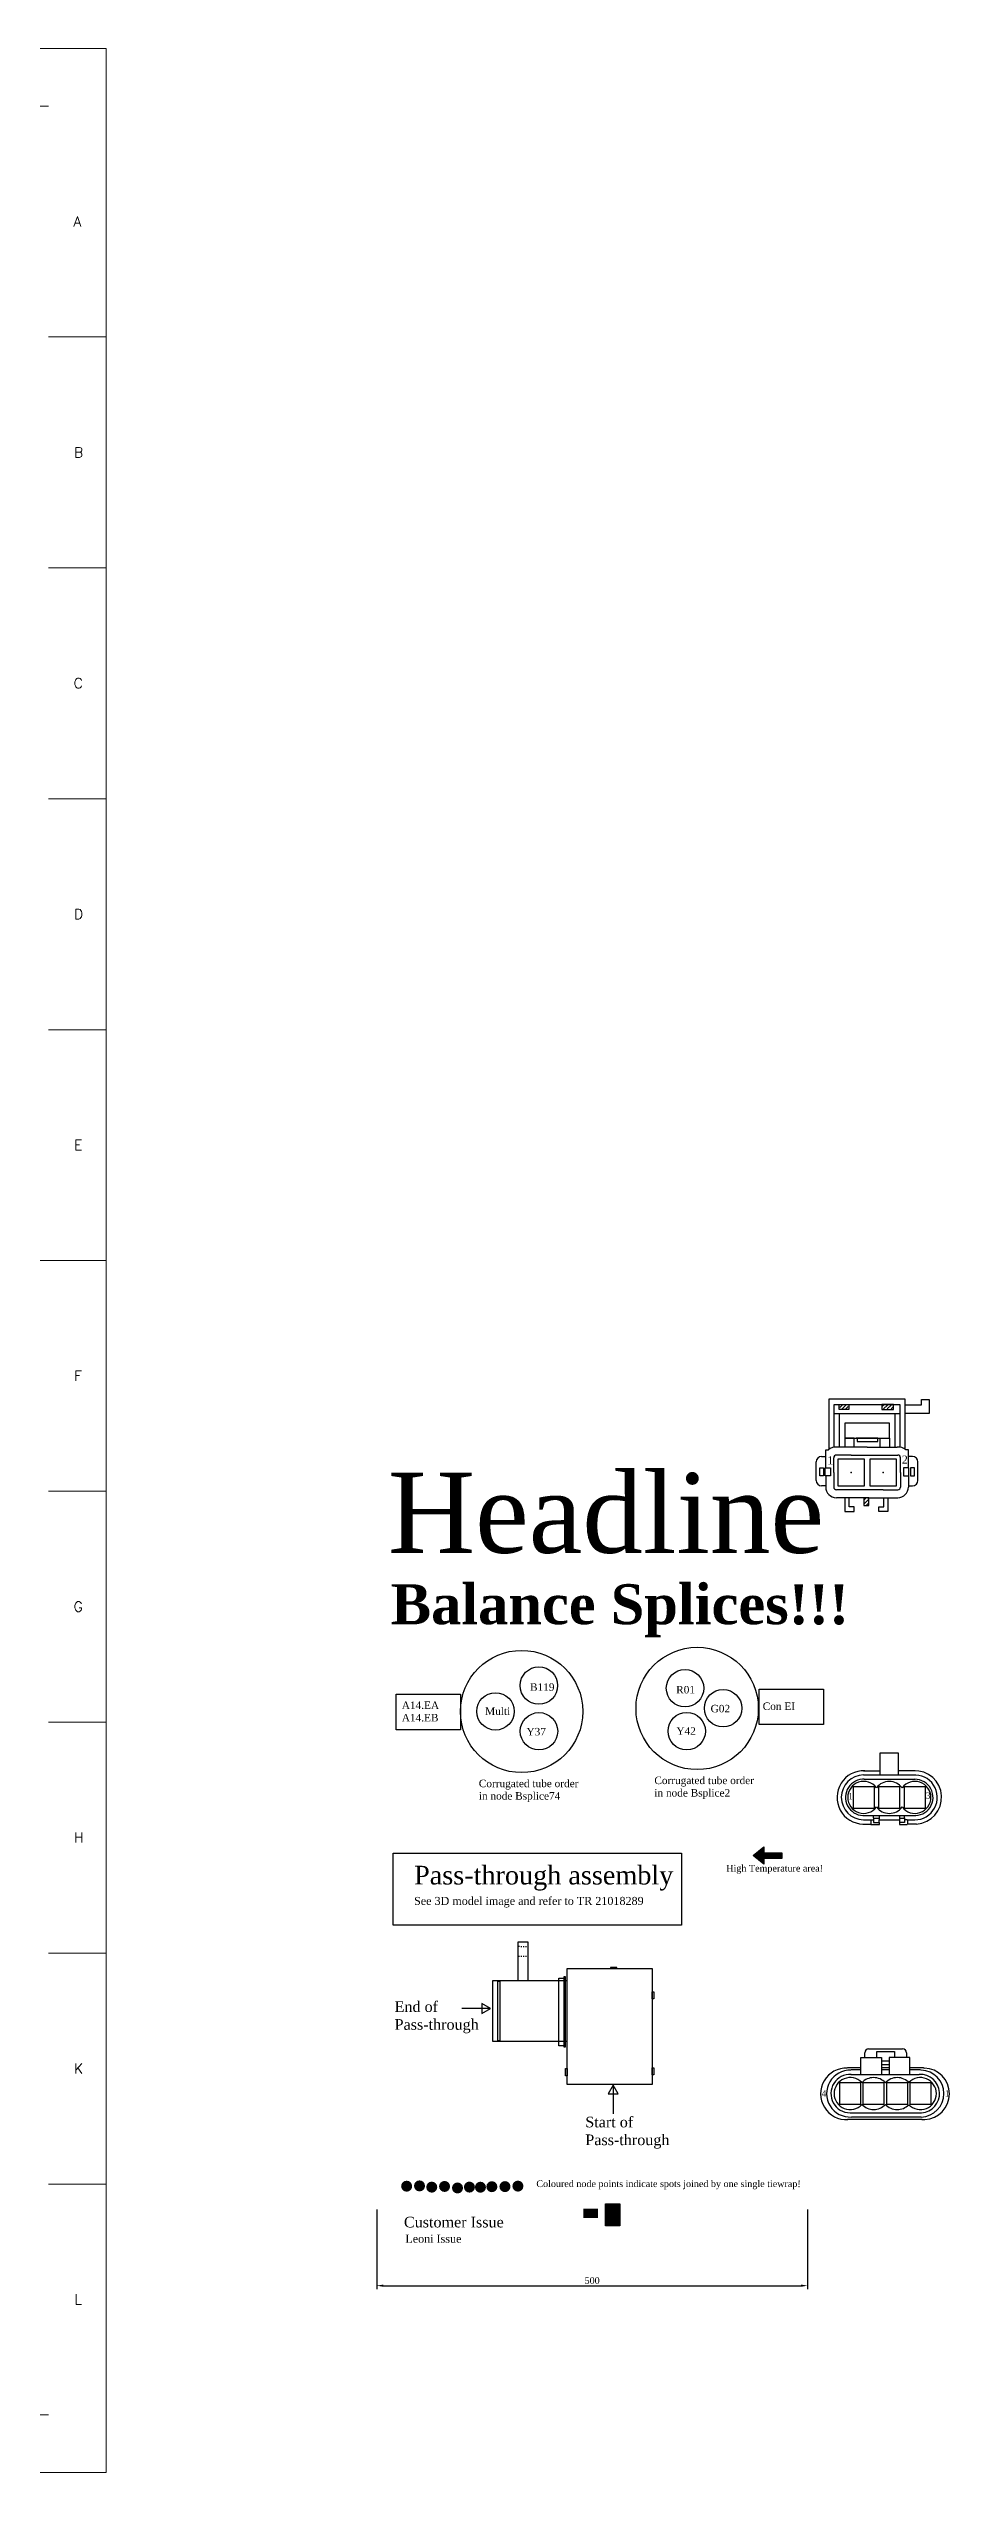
# Model space of a CAD drawing. Header units: millimetres. Extents: x 0 to 1601, y 0 to 909.
# Drawn here: x 1263 to 1601, y 0 to 909 of the extents above; entities that cross this region are included whole.
import ezdxf

# ---------------------------------------------------------------- set-up
doc = ezdxf.new("R2010")
doc.units = ezdxf.units.MM
doc.linetypes.add('HIDDEN', pattern=[9.525, 6.35, -3.175])
for name, color, linetype in [('LAYER_0', 7, 'Continuous'), ('Leoni-Beschriftungslayer', 7, 'Continuous'), ('SYMBOLS', 7, 'Continuous'), ('Unreferenced', 7, 'Continuous')]:
    doc.layers.add(name, color=color, linetype=linetype)
doc.styles.add('DEFAULT', font='simplex.shx', dxfattribs={"bigfont": 'bigfont'})
doc.styles.get("Standard").update_dxf_attribs({"font": 'TIMES.TTF'})
doc.linetypes.add('PVC_SLEEVE', pattern='A,0.4,-0.2,["X",Standard,S=0.3,R=0,X=-0.1,Y=-0.15],-0.2', length=0.8)
doc.dimstyles.new('ISO-25', dxfattribs={"dimtxt": 2.5, "dimasz": 2.5, "dimexe": 1.25, "dimexo": 0.625, "dimtad": 1, "dimtxsty": 'Standard', "dimcen": 2.5, "dimadec": 0, "dimazin": 0, "dimtfac": 1, "dimtmove": 0, "dimatfit": 3, "dimfxl": 0, "dimarcsym": 0})

# ---------------------------------------------------------------- blocks, each defined once
blk = doc.blocks.new('frame')
at = {"layer": 'Unreferenced', "color": 0, "linetype": 'Continuous', "lineweight": 0}
for p, q in [((2858.9, 3384), (791.5, 3384)), ((2858.9, 3384), (791.5, 3384)), ((2858.9, 3384), (2858.9, 1921.7)), ((2858.9, 1921.7), (2858.9, 3384)), ((2824.1, 3349.2), (826.2, 3349.2)), ((2824.1, 3210), (2858.9, 3210)), ((2824.1, 3070.7), (2858.9, 3070.7)), ((2824.1, 2931.4), (2858.9, 2931.4)), ((2824.1, 2792.1), (2858.9, 2792.1)), ((2815.4, 2652.8), (2858.9, 2652.8)), ((2824.1, 2513.6), (2858.9, 2513.6)), ((2824.1, 2374.3), (2858.9, 2374.3)), ((2824.1, 2235), (2858.9, 2235)), ((2824.1, 2095.7), (2858.9, 2095.7)), ((826.2, 1956.5), (2824.1, 1956.5)), ((791.5, 1921.7), (2858.9, 1921.7)), ((791.5, 1921.7), (2858.9, 1921.7))]:
    blk.add_line(p, q, dxfattribs=at)
at = {"layer": 'Unreferenced', "color": 0, "linetype": 'Continuous', "lineweight": 0, "style": 'DEFAULT'}
for s, p in [('A', (2839.2, 3276.6)), ('B', (2839.5, 3137.3)), ('C', (2839.3, 2998.1)), ('D', (2839.5, 2858.8)), ('E', (2839.6, 2719.5)), ('F', (2839.6, 2580.2)), ('G', (2839.3, 2441)), ('H', (2839.5, 2301.7)), ('K', (2839.5, 2162.4)), ('L', (2839.8, 2023.1))]:
    blk.add_text(s, height=6.09, dxfattribs=at).set_placement(p)
blk = doc.blocks.new('*D2')
at = {"layer": 'Defpoints', "color": 0}
for p in [(1386.46, 99.27), (1547.95, 99.27), (1547.95, 70.06)]:
    blk.add_point(p, dxfattribs=at)
at = {"layer": 'Leoni-Beschriftungslayer', "color": 0, "lineweight": -2}
for p, q in [((1386.46, 98.65), (1386.46, 68.81)), ((1547.95, 98.65), (1547.95, 68.81)), ((1388.96, 70.06), (1545.45, 70.06))]:
    blk.add_line(p, q, dxfattribs=at)
at = {"layer": 'Leoni-Beschriftungslayer', "color": 0}
for points in [[(1388.96, 70.48), (1388.96, 69.65), (1386.46, 70.06)], [(1545.45, 70.48), (1545.45, 69.65), (1547.95, 70.06)]]:
    blk.add_solid(points, dxfattribs=at)
at = {"layer": 'Leoni-Beschriftungslayer', "color": 0, "insert": (1467.2, 71.96), "char_height": 2.5, "attachment_point": 5}
blk.add_mtext('500', dxfattribs=at)
blk = doc.blocks.new('Red arrow')
h = blk.add_hatch(color=1)
h.paths.add_polyline_path([(355.16, 267.02), (357.28, 267.02), (357.28, 264.32), (355.16, 264.32)], flags=16)
h.paths.add_polyline_path([(355.16, 273.85), (357.28, 273.85), (357.28, 264.32), (355.16, 264.32)])
h.paths.add_polyline_path([(356.22, 263.02), (352.96, 267.02), (359.49, 267.02)])
h = blk.add_hatch(color=1)
h.paths.add_polyline_path([(355.16, 273.85), (357.28, 273.85), (357.28, 264.32), (355.16, 264.32)])
h.paths.add_polyline_path([(356.22, 263.02), (352.96, 267.02), (359.49, 267.02)])
at = {"color": 1}
for p, q in [((352.96, 267.02), (359.49, 267.02)), ((356.22, 263.02), (352.96, 267.02)), ((359.49, 267.02), (356.22, 263.02))]:
    blk.add_line(p, q, dxfattribs=at)
for points in [[(355.16, 273.85), (357.28, 273.85), (357.28, 264.32), (355.16, 264.32)], [(355.16, 267.02), (357.28, 267.02), (357.28, 264.32), (355.16, 264.32)]]:
    blk.add_lwpolyline(points, close=True, dxfattribs=at)
blk = doc.blocks.new('418479100')
at = {"layer": 'LAYER_0', "color": 7}
for points in [[(-9.54, 20.17), (-3.3, 20.17)], [(-9.5, 18.58), (-9.47, 18.67)], [(-9.47, 18.67), (10.1, 18.67)], [(-3.22, 18.67), (-3.22, 26.95), (3.55, 26.95), (3.55, 18.67)], [(9.87, 20.17), (3.48, 20.17)], [(-13.43, 6.18), (-5.43, 6.18), (-5.43, 14.18), (-13.43, 14.18), (-13.43, 6.18)], [(-9.29, 16.96), (9.87, 16.96)], [(-3.83, 6.18), (4.17, 6.18), (4.17, 14.18), (-3.83, 14.18), (-3.83, 6.18)], [(5.77, 6.18), (13.77, 6.18), (13.77, 14.18), (5.77, 14.18), (5.77, 6.18)], [(-9.69, 0.19), (-6.68, 0.19)], [(-9.47, 1.74), (-6.76, 1.74)], [(-9.44, 3.42), (9.87, 3.42)], [(-6.76, 1.74), (-6.76, 0), (-3.52, 0), (-3.6, 1.74)], [(-6.76, 1.74), (-5.78, 1.74)], [(-5.78, 2.49), (-5.78, 3.39)], [(-5.78, 2.49), (-5.78, 0.76), (-3.52, 0.76)], [(-5.78, 2.41), (-3.6, 2.41)], [(-3.6, 3.39), (-3.6, 1.66)], [(-3.6, 1.74), (3.93, 1.74)], [(5.88, 2.49), (5.88, 0.76), (3.85, 0.76)], [(3.93, 3.39), (3.93, 1.66)], [(3.93, 2.41), (5.96, 2.41)], [(3.93, 2.07), (3.93, 0), (6.86, 0)], [(5.88, 2.49), (5.88, 3.39)], [(6.86, 1.74), (5.88, 1.74)], [(6.94, 1.74), (9.72, 1.74)], [(6.94, 1.74), (6.94, 0)], [(10.4, 0.2), (7.09, 0.2)]]:
    blk.add_lwpolyline(points, dxfattribs=at)
for centre, radius, start, end in [((-9.43, 10.18), 10, 87.875, 268.47), ((-9.43, 10.18), 8.4, 90.469, 269.22), ((9.77, 10.18), 8.4, 269.66, 95.406), ((9.77, 10.18), 10, 273.59, 92.969), ((-9.43, 10.18), 6.8, 94.25, 275.31), ((-9.43, 10.18), 6, 36.906, 323.16), ((-9.43, 10.18), 6.8, 88.656, 94.25), ((0.17, 10.18), 6, 36.875, 142.91), ((9.77, 10.18), 6, 216.88, 143.19), ((9.77, 10.18), 6.8, 264.59, 90.531), ((0.17, 10.18), 6, 216.81, 323.13)]:
    blk.add_arc(centre, radius, start, end, dxfattribs=at)
for s, p in [('1', (-15.26, 9.41)), ('3', (13.82, 9.64))]:
    blk.add_text(s, height=2.4, dxfattribs=at).set_placement(p)
blk = doc.blocks.new('418481800')
at = {"layer": 'LAYER_0', "color": 7}
for points in [[(-9.12, 19.43), (-14.16, 19.43)], [(-9.12, 18.63), (-12.81, 18.63)], [(-9.12, 17.11), (-9.12, 23.29), (-1.37, 23.29), (-1.37, 17.11)], [(-7.69, 23.36), (-7.69, 25.08)], [(-6.25, 26.52), (6.52, 26.52)], [(-3.18, 23.36), (-3.18, 25.62), (3.45, 25.62), (3.45, 23.36)], [(-1.44, 22.01), (1.34, 22.01)], [(1.41, 19.43), (-1.37, 19.43)], [(1.41, 18.63), (-1.37, 18.63)], [(-1.29, 20.73), (1.34, 20.73)], [(9.17, 17.11), (9.17, 23.29), (1.41, 23.29), (1.41, 17.11)], [(7.96, 25.08), (7.96, 23.36)], [(14.32, 19.43), (9.17, 19.43)], [(13.09, 18.63), (9.17, 18.63)], [(13.47, 18.57), (13.09, 18.63)], [(14.32, 19.43), (14.74, 19.37)], [(-17.18, 5.78), (-9.18, 5.78), (-9.18, 13.78), (-17.18, 13.78), (-17.18, 5.78)], [(-12.88, 16.96), (12.71, 16.96)], [(-8.38, 5.78), (-0.38, 5.78), (-0.38, 13.78), (-8.38, 13.78), (-8.38, 5.78)], [(0.5, 5.78), (8.5, 5.78), (8.5, 13.78), (0.5, 13.78), (0.5, 5.78)], [(9.16, 5.78), (17.16, 5.78), (17.16, 13.78), (9.16, 13.78), (9.16, 5.78)], [(13.8, 0.01), (-14.11, 0.01)], [(-13.04, 2.51), (13.53, 2.51)], [(13.5, 0.97), (-12.63, 0.97)], [(13.63, 2.6), (13.53, 2.51)]]:
    blk.add_lwpolyline(points, dxfattribs=at)
for centre, radius, start, end in [((-14.58, 9.7), 9.68, 87.906, 273.34), ((-13.18, 9.78), 8.8, 87.906, 273.34), ((-6.25, 25.08), 1.44, 90, 180), ((6.52, 25.08), 1.44, 0, 90), ((13.16, 9.78), 8.8, 272.31, 87.938), ((14.39, 9.7), 9.68, 272.28, 87.938), ((-13.18, 9.78), 7.2, 86.844, 269.75), ((-13.18, 9.78), 6, 43.281, 317.19), ((-4.38, 9.78), 6, 42.375, 137.31), ((4.5, 9.78), 6, 41.5, 138.31), ((13.16, 9.78), 6, 223.84, 135.94), ((13.16, 9.78), 7.2, 273.75, 93.469), ((-4.38, 9.78), 6, 222.78, 317.78), ((4.5, 9.78), 6, 222.25, 316.16), ((14.39, 9.7), 9.68, 265.91, 272.28)]:
    blk.add_arc(centre, radius, start, end, dxfattribs=at)
for s, p in [('4', (-23.89, 8.61)), ('1', (22.29, 8.61))]:
    blk.add_text(s, height=2.4, dxfattribs=at).set_placement(p)
blk = doc.blocks.new('FRAMATONE1_5', base_point=(105.27, 73.66))
at = {"layer": 'LAYER_0', "color": 7}
for points in [[(117.49, 94.7), (88.9, 94.7), (88.9, 92.7)], [(88.9, 92.7), (88.9, 82.7)], [(90.9, 82.7), (90.9, 92.7)], [(90.9, 92.7), (115.49, 92.7)], [(92.775, 92.7), (96.303, 92.7), (96.303, 90.9), (92.775, 90.9), (92.775, 92.7)], [(93.828, 92.523), (92.952, 91.646)], [(93.796, 91.077), (95.243, 92.523)], [(96.126, 91.992), (95.211, 91.077)], [(113.1, 92.7), (108.72, 92.7), (108.72, 90.9), (113.1, 90.9), (113.1, 92.7)], [(108.9, 92.039), (109.38, 92.523)], [(110.79, 92.523), (109.35, 91.077)], [(110.76, 91.077), (112.21, 92.523)], [(112.92, 91.818), (112.18, 91.077)], [(115.49, 92.7), (115.49, 82.7)], [(117.49, 92.7), (117.49, 94.7)], [(117.49, 82.7), (117.49, 92.7)], [(126.43, 92.664), (126.43, 89.348), (117.49, 89.348), (117.49, 92.664), (123.61, 92.664)], [(123.61, 92.664), (123.61, 94.64), (126.43, 94.64), (126.43, 92.664)], [(88.9, 85.788), (88.9, 75.938)], [(90.9, 89.348), (115.49, 89.348)], [(90.9, 76.748), (90.9, 85.788)], [(92.719, 89.348), (92.719, 76.788)], [(94.9, 85.788), (94.9, 80.119), (111.56, 80.119), (111.56, 85.788), (94.9, 85.788)], [(113.6, 89.348), (113.6, 76.788)], [(115.49, 85.788), (115.49, 76.75)], [(117.49, 75.945), (117.49, 85.788)], [(86.107, 73.243), (87.659, 73.243)], [(87.7, 75.788), (88.7, 75.788)], [(87.7, 68.984), (87.7, 75.788)], [(90.7, 67.288), (90.7, 72.788)], [(97.2, 73.788), (91.7, 73.788)], [(103.17, 76.788), (91.761, 76.788)], [(98.315, 76.788), (98.315, 80.119), (94.9, 80.119), (94.9, 76.788)], [(97.2, 73.788), (114.7, 73.788)], [(99.147, 80.119), (99.147, 80.119), (107.23, 80.119), (107.23, 80.119), (99.147, 80.119)], [(99.504, 80.119), (99.504, 78.835), (107.17, 78.835), (107.17, 80.119)], [(103.17, 76.788), (114.5, 76.788)], [(108.15, 76.788), (108.15, 80.119), (111.56, 80.119), (111.56, 76.788)], [(115.7, 67.288), (115.7, 72.788)], [(118.7, 75.788), (117.7, 75.788)], [(118.7, 68.984), (118.7, 75.788)], [(120.25, 73.243), (118.7, 73.243)], [(84.107, 64.242), (84.107, 71.243)], [(86.901, 68.972), (86.901, 66.009), (85.419, 66.009), (85.419, 68.972), (86.901, 68.972)], [(89.503, 65.984), (87.503, 65.984), (87.503, 68.984), (89.503, 68.984), (89.503, 65.984)], [(87.7, 65.984), (87.7, 61.788)], [(90.7, 67.288), (90.7, 61.788)], [(92.2, 62.288), (102.2, 62.288), (102.2, 72.288), (92.2, 72.288), (92.2, 62.288)], [(104.2, 62.288), (114.2, 62.288), (114.2, 72.288), (104.2, 72.288), (104.2, 62.288)], [(115.7, 67.288), (115.7, 61.788)], [(116.82, 65.984), (118.82, 65.984), (118.82, 68.984), (116.82, 68.984), (116.82, 65.984)], [(118.7, 65.984), (118.7, 61.788)], [(119.46, 68.972), (119.46, 66.009), (120.94, 66.009), (120.94, 68.972), (119.46, 68.972)], [(122.25, 64.242), (122.25, 71.243)], [(87.659, 62.243), (86.107, 62.243)], [(109.2, 60.788), (91.7, 60.788)], [(103.35, 57.788), (91.7, 57.788)], [(94.876, 57.788), (94.876, 52.62), (98.325, 52.62), (98.325, 53.811)], [(98.325, 53.811), (98.325, 54.42), (96.444, 54.42), (96.444, 57.781)], [(102.02, 57.788), (102.02, 54.877), (103.84, 54.877), (103.84, 57.788), (102.02, 57.788)], [(102.75, 57.61), (102.2, 57.066)], [(102.2, 55.652), (103.67, 57.117)], [(103.67, 55.703), (103.02, 55.054)], [(103.35, 57.788), (114.7, 57.788)], [(110.99, 57.788), (110.99, 52.62), (107.54, 52.62), (107.54, 53.811)], [(107.54, 53.811), (107.54, 54.42), (109.43, 54.42), (109.43, 57.781)], [(109.2, 60.788), (114.7, 60.788)], [(118.7, 62.243), (120.25, 62.243)]]:
    blk.add_lwpolyline(points, dxfattribs=at)
for centre, radius, start, end in [((86.107, 71.243), 2, 90, 180), ((91.561, 72.236), 4.561, 86.528, 128.85), ((91.7, 72.788), 1, 90, 180), ((114.84, 72.236), 4.561, 51.152, 94.426), ((114.7, 72.788), 1, 0, 90), ((120.25, 71.243), 2, 0, 90), ((86.107, 64.242), 2, 180, 270), ((120.25, 64.242), 2, 270, 0), ((91.7, 61.788), 4, 180, 270), ((91.7, 61.788), 1, 180, 270), ((114.7, 61.788), 1, 270, 0), ((114.7, 61.788), 4, 270, 0)]:
    blk.add_arc(centre, radius, start, end, dxfattribs=at)
for p in [(97.2, 67.288), (109.2, 67.288)]:
    blk.add_point(p, dxfattribs=at)
for s, p in [('1', (88.238, 70.32)), ('2', (116.2, 70.581))]:
    blk.add_text(s, height=3, dxfattribs=at).set_placement(p)
blk = doc.blocks.new('418041170')
at = {"layer": 'SYMBOLS', "color": 7}
blk.add_blockref('FRAMATONE1_5', (2.34, 18.783), dxfattribs=at)

msp = doc.modelspace()

# ---------------------------------------------------------------- hatches: boundary and pattern name
at = {"layer": 'Leoni-Beschriftungslayer'}
h = msp.add_hatch(color=224, dxfattribs=at)
edge = h.paths.add_edge_path()
edge.add_arc((1397.671, 107.361), 2.07, 0, 360)
h = msp.add_hatch(color=141, dxfattribs=at)
edge = h.paths.add_edge_path()
edge.add_arc((1402.497, 107.476), 2.07, 0, 360)
h = msp.add_hatch(color=1, dxfattribs=at)
edge = h.paths.add_edge_path()
edge.add_arc((1407.085, 107.003), 2.07, 0, 360)
h = msp.add_hatch(color=170, dxfattribs=at)
edge = h.paths.add_edge_path()
edge.add_arc((1411.884, 107.266), 2.07, 0, 360)
h = msp.add_hatch(color=26, dxfattribs=at)
edge = h.paths.add_edge_path()
edge.add_arc((1421.207, 107.026), 2.07, 0, 360)
h = msp.add_hatch(color=4, dxfattribs=at)
edge = h.paths.add_edge_path()
edge.add_arc((1429.623, 107.171), 2.07, 0, 360)
h = msp.add_hatch(color=12, dxfattribs=at)
edge = h.paths.add_edge_path()
edge.add_arc((1434.53, 107.2), 2.07, 0, 360)
h = msp.add_hatch(color=211, dxfattribs=at)
edge = h.paths.add_edge_path()
edge.add_arc((1439.384, 107.391), 2.07, 0, 360)
h = msp.add_hatch(color=3, dxfattribs=at)
edge = h.paths.add_edge_path()
edge.add_arc((1416.745, 106.696), 2.07, 0, 360)
h = msp.add_hatch(color=40, dxfattribs=at)
edge = h.paths.add_edge_path()
edge.add_arc((1425.334, 106.976), 2.07, 0, 360)
at = {"layer": 'Leoni-Beschriftungslayer', "true_color": 0xf2f2f2}
msp.add_hatch(color=7, dxfattribs=at).paths.add_polyline_path([(1472.316, 100.777), (1477.512, 100.777), (1477.512, 92.469), (1472.316, 92.469)])
at = {"layer": 'Leoni-Beschriftungslayer'}
msp.add_hatch(color=2, dxfattribs=at).paths.add_polyline_path([(1469.42, 98.938), (1469.426, 95.474), (1463.887, 95.463), (1463.88, 98.927)])

# ---------------------------------------------------------------- linework, layer by layer
at = {"layer": 'Leoni-Beschriftungslayer', "color": 0}
for p, q in [((1439.48, 197.302), (1439.929, 197.302)), ((1439.508, 193.649), (1439.956, 193.649)), ((1440.432, 197.301), (1440.87, 197.301)), ((1440.459, 193.648), (1440.897, 193.648)), ((1441.308, 197.301), (1441.757, 197.301)), ((1441.335, 193.648), (1441.784, 193.648)), ((1442.184, 197.301), (1442.633, 197.301)), ((1442.211, 193.648), (1442.66, 193.648)), ((1425.843, 175.84), (1425.844, 172.107)), ((1429.163, 173.956), (1425.843, 175.84)), ((1425.844, 172.107), (1429.163, 173.956)), ((1475.129, 145.278), (1473.245, 141.957)), ((1473.245, 141.957), (1476.978, 141.959)), ((1476.978, 141.959), (1475.129, 145.278))]:
    msp.add_line(p, q, dxfattribs=at)
at = {"layer": 'Leoni-Beschriftungslayer'}
for p, q in [((1429.163, 173.956), (1418.364, 173.956)), ((1475.129, 145.278), (1475.129, 134.479))]:
    msp.add_line(p, q, dxfattribs=at)
for points in [[(1393.764, 291.829), (1417.887, 291.829), (1417.887, 278.541), (1393.764, 278.541)], [(1529.825, 293.739), (1553.948, 293.739), (1553.948, 280.451), (1529.825, 280.451)]]:
    msp.add_lwpolyline(points, close=True, dxfattribs=at)
at = {"layer": 'Leoni-Beschriftungslayer', "color": 1}
msp.add_lwpolyline([(1392.607, 232.229), (1500.651, 232.229), (1500.651, 205.213), (1392.607, 205.213)], close=True, dxfattribs=at)
at = {"layer": 'Leoni-Beschriftungslayer', "color": 0}
for points in [[(1439.507, 199.027), (1443.122, 199.027), (1443.122, 184.343), (1439.507, 184.343)], [(1457.893, 184.343), (1429.803, 184.343), (1429.803, 161.793), (1457.893, 161.793)], [(1431.843, 184.261), (1432.544, 184.261), (1432.544, 161.852), (1431.843, 161.852)], [(1454.748, 185.391), (1456.759, 185.391), (1456.759, 160.025), (1454.748, 160.025)], [(1456.759, 185.93), (1457.062, 185.93), (1457.062, 159.492), (1456.759, 159.492)], [(1457.893, 188.95), (1489.657, 188.95), (1489.657, 145.509), (1457.893, 145.509)], [(1474.126, 188.95), (1476.47, 188.95), (1476.47, 189.376), (1474.126, 189.376)], [(1489.657, 180.275), (1490.333, 180.275), (1490.333, 177.577), (1489.657, 177.577)], [(1457.217, 151.459), (1457.893, 151.459), (1457.893, 148.761), (1457.217, 148.761)], [(1489.657, 151.781), (1490.333, 151.781), (1490.333, 149.082), (1489.657, 149.082)], [(1472.271, 100.779), (1477.546, 100.779), (1477.546, 92.466), (1472.271, 92.466)]]:
    msp.add_lwpolyline(points, close=True, dxfattribs=at)
at = {"layer": 'Leoni-Beschriftungslayer'}
for centre, radius in [((1506.576, 286.501), 22.924), ((1440.769, 285.354), 22.924), ((1447.238, 295.084), 7.02), ((1502.029, 294.091), 7.02), ((1430.969, 285.39), 7.02), ((1516.292, 286.582), 7.02), ((1447.273, 277.944), 7.02), ((1502.664, 277.976), 7.02)]:
    msp.add_circle(centre, radius, dxfattribs=at)

# ---------------------------------------------------------------- block references
at = {"color": 5, "linetype": 'PVC_SLEEVE'}
for name, p in [('418041170', (1570.007, 362.598)), ('418479100', (1578.432, 242.969)), ('418481800', (1577.087, 132.304))]:
    msp.add_blockref(name, p, dxfattribs=at)
at = {"layer": 'Leoni-Beschriftungslayer', "color": 0, "linetype": 'HIDDEN', "xscale": 0.6215625000004366, "yscale": 0.6215625000000102, "zscale": 0.6215625}
msp.add_blockref('frame', (-491.949, -1194.446), dxfattribs=at)
at = {"layer": 'Leoni-Beschriftungslayer', "color": 1, "rotation": 270}
msp.add_blockref('Red arrow', (1264.506, 587.548), dxfattribs=at)

# ---------------------------------------------------------------- texts
at = {"layer": 'Leoni-Beschriftungslayer', "color": 1, "insert": (1390.594, 374.848), "char_height": 30, "width": 1514.67086, "attachment_point": 1, "style": 'DEFAULT'}
msp.add_mtext('{\\fTimes New Roman|b0|i0|c0|p18;Headline}', dxfattribs=at)
at = {"layer": 'Leoni-Beschriftungslayer', "color": 4, "insert": (1391.73, 333.093), "char_height": 15, "width": 193.73515, "attachment_point": 1}
msp.add_mtext('{\\fTimes New Roman|b1|i0|c0|p18;\\C5;Balance Splices!!!}', dxfattribs=at)
at = {"layer": 'Leoni-Beschriftungslayer', "color": 0, "char_height": 2.8, "attachment_point": 1}
for s, insert, width in [('{\\fTimes New Roman|b0|i0|c0|p18;B119}', (1443.919, 295.919), 56.08935), ('{\\fTimes New Roman|b0|i0|c0|p18;R01}', (1498.709, 294.926), 56.08935), ('{\\fTimes New Roman|b0|i0|c0|p18;A14.EA\\PA14.EB}', (1395.859, 289.112), 56.08935), ('{\\fTimes New Roman|b0|i0|c0|p18;Multi}', (1427.094, 286.872), 56.08935), ('{\\fTimes New Roman|b0|i0|c0|p18;G02}', (1511.627, 287.846), 56.08935), ('{\\fTimes New Roman|b0|i0|c0|p18;Con EI}', (1531.155, 288.733), 56.08935), ('{\\fTimes New Roman|b0|i0|c0|p18;Y37}', (1442.608, 279.208), 56.08935), ('{\\fTimes New Roman|b0|i0|c0|p18;Y42}', (1498.79, 279.458), 56.08935), ('{\\fTimes New Roman|b0|i0|c0|p18;Corrugated tube order in node Bsplice74}', (1424.728, 259.782), 38.27246), ('{\\fTimes New Roman|b0|i0|c0|p18;Corrugated tube order in node Bsplice2}', (1490.535, 260.929), 38.27246)]:
    msp.add_mtext(s, dxfattribs=dict(at, insert=insert, width=width))
at = {"layer": 'Leoni-Beschriftungslayer', "color": 1, "attachment_point": 1}
for s, insert, char_height, width in [('{\\H2.333x;Pass-through assembly\\P\\H0.4286x;\\C256;See 3D model image and refer to TR 21018289}', (1400.45, 227.501), 3, 111.15007), ('{\\fTimes New Roman|b0|i0|c0|p18;High Temperature area!}', (1517.484, 227.848), 2.5, 37.30114), ('{\\C256;Coloured node points indicate spots joined by one single tiewrap!}', (1446.294, 109.533), 2.5, 140.2335)]:
    msp.add_mtext(s, dxfattribs=dict(at, insert=insert, char_height=char_height, width=width))
at = {"layer": 'Leoni-Beschriftungslayer', "color": 2, "attachment_point": 1}
for s, insert, char_height, width in [('{\\fTimes New Roman|b0|i0|c0|p18;\\C256;End of Pass-through}', (1393.155, 176.686), 4, 24.83091), ('{\\fTimes New Roman|b0|i0|c0|p18;\\C256;Start of Pass-through}', (1464.648, 133.421), 4, 29.63807), ('{\\C3;Customer Issue}', (1396.657, 95.902), 4, 61.84795), ('{\\C256;Leoni Issue}', (1397.189, 89.173), 3, 53.35417)]:
    msp.add_mtext(s, dxfattribs=dict(at, insert=insert, char_height=char_height, width=width))

# ---------------------------------------------------------------- dimensions: what is measured, and where the dimension line sits
at = {"layer": 'Leoni-Beschriftungslayer'}
dim = msp.add_linear_dim(base=(1547.947, 70.064), p1=(1386.457, 99.271), p2=(1547.947, 99.271), text='500', dimstyle='ISO-25', dxfattribs=at)
dim.commit()
dim.dimension.update_dxf_attribs({"geometry": '*D2', "text_midpoint": (1467.202, 71.96)})

doc.saveas('drawing.dxf')
